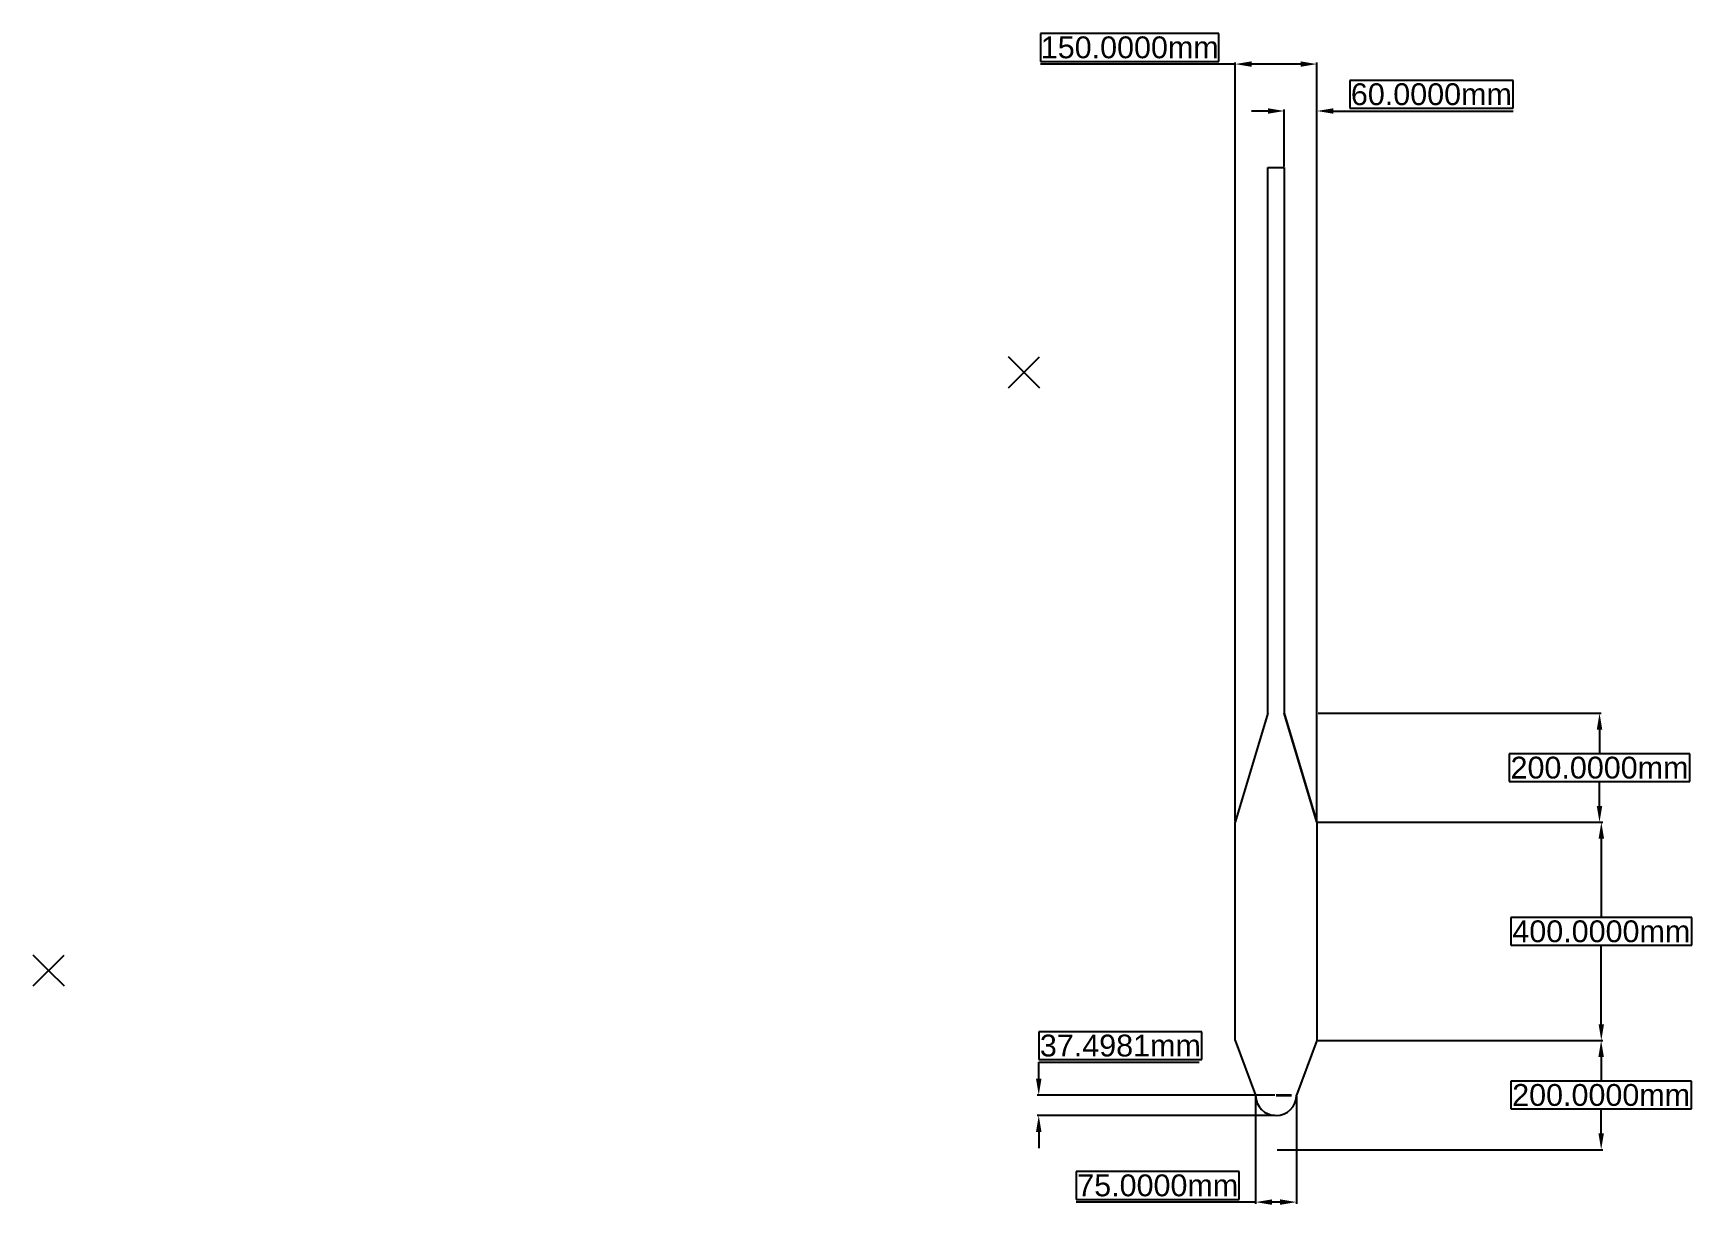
# Model space of a CAD drawing. Header units: millimetres. Extents: x 180 to 3220, y 60 to 2207.
import ezdxf

# ---------------------------------------------------------------- set-up
doc = ezdxf.new("R2010")
doc.units = ezdxf.units.MM
doc.header["$MEASUREMENT"] = 0
doc.layers.add('COTE', color=114, linetype='Continuous', lineweight=35)
doc.layers.add('FUSELAJ', color=40, linetype='Continuous')
doc.layers.add('MARCAJE', color=241, linetype='Continuous')
doc.styles.get("Standard").update_dxf_attribs({"font": 'arial.ttf'})
doc.dimstyles.new('AERO_DIM', dxfattribs={"dimtxt": 40, "dimasz": 30, "dimexe": 3, "dimexo": 2, "dimgap": -5, "dimtad": 1, "dimtih": 1, "dimtoh": 1, "dimdec": 4, "dimzin": 0, "dimdsep": 46, "dimtxsty": 'Standard', "dimcen": 5, "dimadec": 0, "dimazin": 0, "dimtfac": 1, "dimtdec": 4, "dimtofl": 0, "dimtmove": 0, "dimatfit": 3, "dimfxl": 1, "dimtolj": 1, "dimtzin": 0, "dimarcsym": 0})

# ---------------------------------------------------------------- blocks, each defined once
blk = doc.blocks.new('*D3')
at = {"layer": 'COTE', "color": 0, "lineweight": -2, "transparency": 16777216}
for p, q in [((2353.3, 2206.5), (2026.8, 2206.5)), ((2026.8, 2206.5), (2026.8, 2155.7)), ((2353.3, 2155.7), (2353.3, 2206.5)), ((2026.8, 2155.7), (2353.3, 2155.7)), ((2383.3, 2150.7), (2026.8, 2150.7)), ((2383.3, 762.9), (2383.3, 2153.7)), ((2503.3, 2150.7), (2413.3, 2150.7)), ((2533.3, 762.9), (2533.3, 2153.7))]:
    blk.add_line(p, q, dxfattribs=at)
at = {"layer": 'COTE', "color": 0, "transparency": 16777216}
for points in [[(2413.3, 2155.7), (2413.3, 2145.7), (2383.3, 2150.7)], [(2503.3, 2155.7), (2503.3, 2145.7), (2533.3, 2150.7)]]:
    blk.add_solid(points, dxfattribs=at)
at = {"layer": 'Defpoints', "color": 0, "transparency": 16777216}
for p in [(2383.3, 2150.7), (2383.3, 760.9), (2533.3, 760.9)]:
    blk.add_point(p, dxfattribs=at)
at = {"layer": 'COTE', "color": 0, "transparency": 16777216, "insert": (2190.1, 2181.1), "char_height": 40, "attachment_point": 5}
blk.add_mtext('\\A1;150.0000mm', dxfattribs=at)
blk = doc.blocks.new('*D4')
at = {"layer": 'COTE', "color": 0, "lineweight": -2, "transparency": 16777216}
for p, q in [((2892.7, 2120.6), (2593.3, 2120.6)), ((2593.3, 2120.6), (2593.3, 2069.7)), ((2892.7, 2069.7), (2892.7, 2120.6)), ((2473.3, 1962.9), (2473.3, 2067.7)), ((2533.3, 2066.7), (2533.3, 2067.7)), ((2593.3, 2069.7), (2892.7, 2069.7)), ((2443.3, 2064.7), (2413.3, 2064.7)), ((2563.3, 2064.7), (2892.7, 2064.7))]:
    blk.add_line(p, q, dxfattribs=at)
at = {"layer": 'COTE', "color": 0, "transparency": 16777216}
for points in [[(2443.3, 2069.7), (2443.3, 2059.7), (2473.3, 2064.7)], [(2563.3, 2069.7), (2563.3, 2059.7), (2533.3, 2064.7)]]:
    blk.add_solid(points, dxfattribs=at)
at = {"layer": 'Defpoints', "color": 0, "transparency": 16777216}
for p in [(2533.3, 2064.7), (2533.3, 2064.7), (2473.3, 1960.9)]:
    blk.add_point(p, dxfattribs=at)
at = {"layer": 'COTE', "color": 0, "transparency": 16777216, "insert": (2743, 2095.2), "char_height": 40, "attachment_point": 5}
blk.add_mtext('\\A1;60.0000mm', dxfattribs=at)
blk = doc.blocks.new('*D5')
at = {"layer": 'COTE', "color": 0, "lineweight": -2, "transparency": 16777216}
for p, q in [((2535.3, 960.9), (3054.2, 960.9)), ((3051.2, 930.9), (3051.2, 886.3)), ((3216.6, 886.3), (2885.7, 886.3)), ((2885.7, 886.3), (2885.7, 835.5)), ((3216.6, 835.5), (3216.6, 886.3)), ((2885.7, 835.5), (3216.6, 835.5)), ((3051.2, 790.9), (3051.2, 835.5)), ((2535.3, 760.9), (3054.2, 760.9))]:
    blk.add_line(p, q, dxfattribs=at)
at = {"layer": 'COTE', "color": 0, "transparency": 16777216}
for points in [[(3046.2, 930.9), (3056.2, 930.9), (3051.2, 960.9)], [(3046.2, 790.9), (3056.2, 790.9), (3051.2, 760.9)]]:
    blk.add_solid(points, dxfattribs=at)
at = {"layer": 'Defpoints', "color": 0, "transparency": 16777216}
for p in [(2533.3, 960.9), (3051.2, 960.9), (2533.3, 760.9)]:
    blk.add_point(p, dxfattribs=at)
at = {"layer": 'COTE', "color": 0, "transparency": 16777216, "insert": (3051.2, 860.9), "char_height": 40, "attachment_point": 5}
blk.add_mtext('\\A1;200.0000mm', dxfattribs=at)
blk = doc.blocks.new('*D6')
at = {"layer": 'COTE', "color": 0, "lineweight": -2, "transparency": 16777216}
for p, q in [((2535.3, 760.9), (3057.5, 760.9)), ((3054.5, 730.9), (3054.5, 586.3)), ((3220.4, 586.3), (2888.6, 586.3)), ((2888.6, 586.3), (2888.6, 535.5)), ((3220.4, 535.5), (3220.4, 586.3)), ((2888.6, 535.5), (3220.4, 535.5)), ((3054.5, 390.9), (3054.5, 535.5)), ((2535.3, 360.9), (3057.5, 360.9))]:
    blk.add_line(p, q, dxfattribs=at)
at = {"layer": 'COTE', "color": 0, "transparency": 16777216}
for points in [[(3049.5, 730.9), (3059.5, 730.9), (3054.5, 760.9)], [(3049.5, 390.9), (3059.5, 390.9), (3054.5, 360.9)]]:
    blk.add_solid(points, dxfattribs=at)
at = {"layer": 'Defpoints', "color": 0, "transparency": 16777216}
for p in [(2533.3, 760.9), (3054.5, 760.9), (2533.3, 360.9)]:
    blk.add_point(p, dxfattribs=at)
at = {"layer": 'COTE', "color": 0, "transparency": 16777216, "insert": (3054.5, 560.9), "char_height": 40, "attachment_point": 5}
blk.add_mtext('\\A1;400.0000mm', dxfattribs=at)
blk = doc.blocks.new('*D7')
at = {"layer": 'COTE', "color": 0, "lineweight": -2, "transparency": 16777216}
for p, q in [((2535.3, 360.9), (3057.2, 360.9)), ((3054.2, 330.9), (3054.2, 286.3)), ((3219.7, 286.3), (2888.8, 286.3)), ((2888.8, 286.3), (2888.8, 235.5)), ((3219.7, 235.5), (3219.7, 286.3)), ((2888.8, 235.5), (3219.7, 235.5)), ((3054.2, 190.9), (3054.2, 235.5)), ((2460.4, 160.9), (3057.2, 160.9))]:
    blk.add_line(p, q, dxfattribs=at)
at = {"layer": 'COTE', "color": 0, "transparency": 16777216}
for points in [[(3049.2, 330.9), (3059.2, 330.9), (3054.2, 360.9)], [(3049.2, 190.9), (3059.2, 190.9), (3054.2, 160.9)]]:
    blk.add_solid(points, dxfattribs=at)
at = {"layer": 'Defpoints', "color": 0, "transparency": 16777216}
for p in [(2533.3, 360.9), (3054.2, 360.9), (2458.4, 160.9)]:
    blk.add_point(p, dxfattribs=at)
at = {"layer": 'COTE', "color": 0, "transparency": 16777216, "insert": (3054.2, 260.9), "char_height": 40, "attachment_point": 5}
blk.add_mtext('\\A1;200.0000mm', dxfattribs=at)
blk = doc.blocks.new('FUSELAJ_TOP')
at = {"layer": 'FUSELAJ'}
for p, q in [((2235, 471.7), (2235, 1471.7)), ((2235, 1471.7), (2265, 1471.7)), ((2265, 1471.7), (2265, 471.7)), ((2235, 471.7), (2175, 271.7)), ((2265, 471.7), (2325, 271.7)), ((2325, 271.7), (2265, 471.7)), ((2175, -128.3), (2175, 271.7)), ((2175, -128.3), (2175, 271.7)), ((2325, 271.7), (2325, -128.3)), ((2175, -128.3), (2212.5, -228.3)), ((2325, -128.3), (2287.5, -228.3))]:
    blk.add_line(p, q, dxfattribs=at)
blk.add_arc((2250, -228.3), 37.5, 180, 0, dxfattribs=at)
at = {"layer": 'MARCAJE'}
for p, q in [((1787.9, 1096.6), (1759.6, 1124.9)), ((1759.6, 1068.3), (1816.2, 1124.9)), ((1787.9, 1096.6), (1816.2, 1068.3)), ((0, 0), (-28.3, 28.3)), ((-28.3, -28.3), (28.3, 28.3)), ((0, 0), (28.3, -28.3))]:
    blk.add_line(p, q, dxfattribs=at)
blk = doc.blocks.new('*D10')
at = {"layer": 'COTE', "color": 0, "lineweight": -2, "transparency": 16777216}
for p, q in [((2420.8, 258.9), (2420.8, 61.8)), ((2495.8, 258.9), (2495.8, 61.8)), ((2390.8, 120.7), (2092, 120.7)), ((2092, 120.7), (2092, 69.8)), ((2390.8, 69.8), (2390.8, 120.7)), ((2092, 69.8), (2390.8, 69.8)), ((2420.8, 64.8), (2092, 64.8)), ((2465.8, 64.8), (2450.8, 64.8))]:
    blk.add_line(p, q, dxfattribs=at)
at = {"layer": 'COTE', "color": 0, "transparency": 16777216}
for points in [[(2450.8, 69.8), (2450.8, 59.8), (2420.8, 64.8)], [(2465.8, 69.8), (2465.8, 59.8), (2495.8, 64.8)]]:
    blk.add_solid(points, dxfattribs=at)
at = {"layer": 'Defpoints', "color": 0, "transparency": 16777216}
for p in [(2420.8, 260.9), (2495.8, 260.9), (2420.8, 64.8)]:
    blk.add_point(p, dxfattribs=at)
at = {"layer": 'COTE', "color": 0, "transparency": 16777216, "insert": (2241.4, 95.2), "char_height": 40, "attachment_point": 5}
blk.add_mtext('\\A1;75.0000mm', dxfattribs=at)
blk = doc.blocks.new('*D11')
at = {"layer": 'COTE', "color": 0, "lineweight": -2, "transparency": 16777216}
for p, q in [((2322.5, 376.9), (2023.3, 376.9)), ((2023.3, 376.9), (2023.3, 326)), ((2322.5, 326), (2322.5, 376.9)), ((2023.3, 326), (2322.5, 326)), ((2023.3, 291), (2023.3, 321)), ((2023.3, 321), (2317.5, 321)), ((2456.3, 260.9), (2020.3, 261)), ((2456.3, 223.4), (2020.3, 223.5)), ((2023.3, 193.5), (2023.3, 163.5))]:
    blk.add_line(p, q, dxfattribs=at)
at = {"layer": 'COTE', "color": 0, "transparency": 16777216}
for points in [[(2018.3, 291), (2028.3, 291), (2023.3, 261)], [(2018.3, 193.5), (2028.3, 193.5), (2023.3, 223.5)]]:
    blk.add_solid(points, dxfattribs=at)
at = {"layer": 'Defpoints', "color": 0, "transparency": 16777216}
for p in [(2023.3, 261), (2458.3, 260.9), (2458.3, 223.4)]:
    blk.add_point(p, dxfattribs=at)
at = {"layer": 'COTE', "color": 0, "transparency": 16777216, "insert": (2172.9, 351.5), "char_height": 40, "attachment_point": 5}
blk.add_mtext('\\A1;37.4981mm', dxfattribs=at)

msp = doc.modelspace()

# ---------------------------------------------------------------- linework, layer by layer
at = {"layer": 'COTE'}
msp.add_line((2458.33238, 260.89922), (2486.33238, 260.89922), dxfattribs=at)

# ---------------------------------------------------------------- block references
at = {"layer": 'MARCAJE'}
msp.add_blockref('FUSELAJ_TOP', (208.32119, 489.25058), dxfattribs=at)

# ---------------------------------------------------------------- dimensions: what is measured, and where the dimension line sits
at = {"layer": 'COTE'}
for base, p1, p2, picture, middle in [((2383.32119, 2150.68263), (2533.32119, 760.90109), (2383.32119, 760.90109), '*D3', (2190.08108, 2181.10555)), ((2533.32119, 2064.73034), (2473.32119, 1960.90109), (2533.32119, 2064.73034), '*D4', (2743.01423, 2095.15326)), ((2420.82119, 64.81533), (2495.82119, 260.90109), (2420.82119, 260.90109), '*D10', (2241.401, 95.23824))]:
    dim = msp.add_linear_dim(base=base, p1=p1, p2=p2, dimstyle='AERO_DIM', override={"dimpost": 'mm'}, dxfattribs=at)
    dim.commit()
    dim.dimension.update_dxf_attribs({"geometry": picture, "text_midpoint": middle})
for base, p1, p2, picture, middle in [((3051.16363, 960.90109), (2533.32119, 760.90109), (2533.32119, 960.90109), '*D5', (3051.16363, 860.90109)), ((3054.48428, 760.90109), (2533.32119, 360.90109), (2533.32119, 760.90109), '*D6', (3054.48428, 560.90109)), ((3054.23908, 360.89932), (2458.37082, 160.89932), (2533.32053, 360.89932), '*D7', (3054.23908, 260.89932))]:
    dim = msp.add_linear_dim(base=base, p1=p1, p2=p2, angle=90, dimstyle='AERO_DIM', override={"dimpost": 'mm'}, dxfattribs=at)
    dim.commit()
    dim.dimension.update_dxf_attribs({"geometry": picture, "text_midpoint": middle})
dim = msp.add_aligned_dim(p1=(2458.32119, 223.40109), p2=(2458.33238, 260.89922), distance=435.00982, dimstyle='AERO_DIM', override={"dimpost": 'mm'}, dxfattribs=at)
dim.commit()
dim.dimension.update_dxf_attribs({"geometry": '*D11', "text_midpoint": (2172.91075, 351.46559)})

doc.saveas('drawing.dxf')
